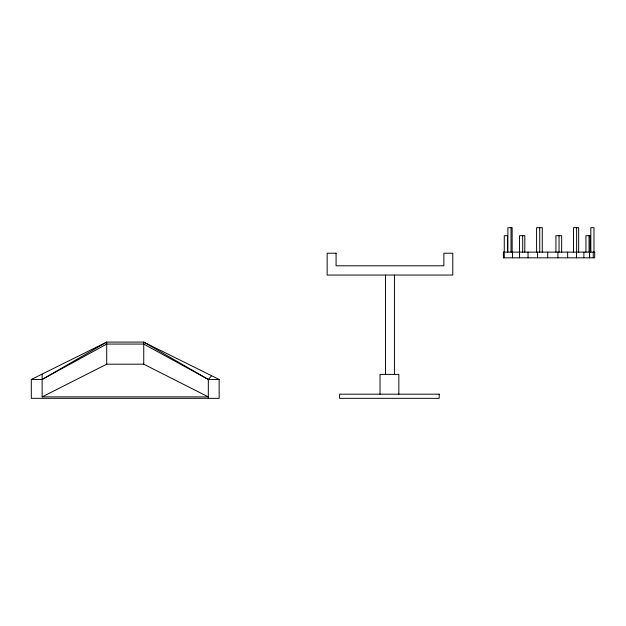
<?xml version="1.0" encoding="UTF-8"?>
<svg xmlns="http://www.w3.org/2000/svg" width="626" height="626" viewBox="0 0 626 626"><rect width="100%" height="100%" fill="white"/><g stroke="black" fill="none" stroke-linecap="round" stroke-linejoin="round"><path stroke-width="0.94" d="M524.807 252.121L524.815 235.689L519.549 235.689L519.549 257.826M503.429 257.826L503.437 252.121L594.7 252.121L594.7 257.826L503.429 257.826L503.429 252.121M208.325 398.332L208.325 379.466L211.619 375.733M31.3 379.466L42.13 379.466L106.71 342.086L143.737 342.086L219.147 379.466L219.147 398.332L31.3 398.332L31.3 379.466L106.71 342.086L106.71 364.183L42.13 396.884L42.13 374.098M42.13 379.466L106.71 344.065L143.737 344.065L208.325 379.466L219.147 379.466M106.71 364.183L143.737 364.183L208.325 396.884L42.13 396.884M208.325 379.466L143.737 342.086L143.737 364.183M593.972 252.121L593.972 227.668L590.834 227.668L590.834 252.121M593.252 252.121L593.252 257.826M590.122 252.121L590.122 235.689L585.928 235.689L585.928 252.121M589.59 252.121L589.59 257.826M589.559 252.121L589.559 257.826M589.058 235.689L589.058 252.121M583.894 252.121L583.894 257.826M578.659 252.121L578.659 227.668L573.518 227.668L573.518 252.121M576.632 227.668L576.632 252.121M576.452 252.121L576.452 257.826M567.641 252.121L567.641 257.826M561.655 252.121L561.655 235.689L555.919 235.689L555.919 252.121M559.049 235.689L559.049 252.121M557.954 252.121L557.899 257.826M547.703 252.121L547.703 257.826M542.288 252.121L542.288 227.668L536.592 227.668L536.592 252.121M539.729 227.668L539.729 252.121M537.585 252.121L537.585 257.826M528.039 252.121L528.039 257.826M522.679 235.689L522.679 252.121M512.538 252.121L512.538 257.826M512.146 252.121L512.146 227.668L507.897 227.668L507.897 252.121M511.019 227.668L511.019 252.121M507.42 252.121L507.42 235.689L504.29 235.689L504.274 257.826M398.84 394.184L398.84 374.379L380.029 374.379L380.029 394.184M394.427 275.057L394.427 374.653M385.514 275.057L385.514 374.653M336.076 253.217L327.163 253.217L327.163 275.057L452.786 275.057L452.786 253.217L443.873 253.217L443.873 265.8L336.076 265.8L336.076 253.217M439.202 394.184L339.597 394.184L339.597 398.332L439.202 398.332L439.202 394.184"/></g></svg>
